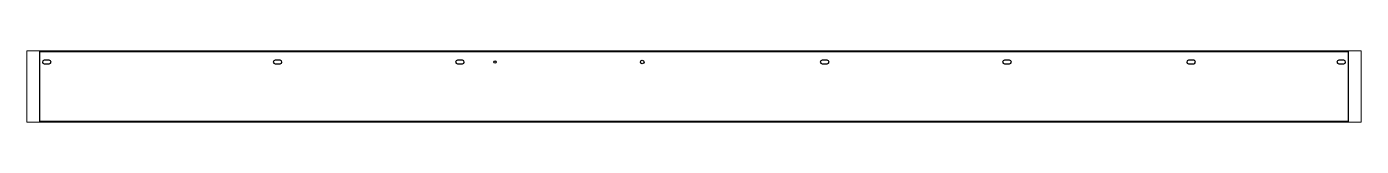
# Paper-space layout 'Layout1' of a CAD drawing. Header units: millimetres. Extents: x 0 to 257, y 91 to 104.
# The model-space entities are those that its viewports show. They can reach past a viewport. Long polylines and large blocks are cut down to what shows.
import ezdxf

# ---------------------------------------------------------------- set-up
doc = ezdxf.new("R2010")
doc.units = ezdxf.units.MM
doc.header["$LTSCALE"] = 25
doc.layers.add('3_Pezzi', color=7, linetype='Continuous')
doc.layers.add('5_Bulloni', color=7, linetype='Continuous')

# ---------------------------------------------------------------- blocks, each defined once
blk = doc.blocks.new('BL1553344779_00001')
at = {"layer": '5_Bulloni', "color": 4, "linetype": 'Continuous'}
for p, q in [((27.2, 75.2), (12.7, 75.2)), ((12.7, 64.7), (27.2, 64.7))]:
    blk.add_line(p, q, dxfattribs=at)
for centre, start, end in [((12.7, 70), 90, 270), ((27.2, 70), 270, 90)]:
    blk.add_arc(centre, 5.25, start, end, dxfattribs=at)
blk = doc.blocks.new('BL1553344779_00002')
at = {"layer": '5_Bulloni', "color": 4, "linetype": 'Continuous'}
for p, q in [((3290.3, 75.3), (3275.8, 75.3)), ((3275.8, 64.8), (3290.3, 64.8))]:
    blk.add_line(p, q, dxfattribs=at)
for centre, start, end in [((3275.8, 70), 90, 270), ((3290.3, 70), 270, 90)]:
    blk.add_arc(centre, 5.25, start, end, dxfattribs=at)
blk = doc.blocks.new('BL1553344779_00003')
at = {"layer": '5_Bulloni', "color": 4, "linetype": 'Continuous'}
for p, q in [((3718.3, 75.3), (3703.8, 75.3)), ((3703.8, 64.8), (3718.3, 64.8))]:
    blk.add_line(p, q, dxfattribs=at)
for centre, start, end in [((3703.8, 70), 90, 270), ((3718.3, 70), 270, 90)]:
    blk.add_arc(centre, 5.25, start, end, dxfattribs=at)
blk = doc.blocks.new('BL1553344779_00004')
at = {"layer": '5_Bulloni', "color": 4, "linetype": 'Continuous'}
for p, q in [((685.3, 75.3), (670.8, 75.3)), ((670.8, 64.8), (685.3, 64.8))]:
    blk.add_line(p, q, dxfattribs=at)
for centre, start, end in [((670.8, 70), 90, 270), ((685.3, 70), 270, 90)]:
    blk.add_arc(centre, 5.25, start, end, dxfattribs=at)
blk = doc.blocks.new('BL1553344779_00005')
at = {"layer": '5_Bulloni', "color": 4, "linetype": 'Continuous'}
for p, q in [((1205.3, 75.3), (1190.8, 75.3)), ((1190.8, 64.8), (1205.3, 64.8))]:
    blk.add_line(p, q, dxfattribs=at)
for centre, start, end in [((1190.8, 70), 90, 270), ((1205.3, 70), 270, 90)]:
    blk.add_arc(centre, 5.25, start, end, dxfattribs=at)
blk = doc.blocks.new('BL1553344779_00006')
at = {"layer": '5_Bulloni', "color": 2, "linetype": 'Continuous'}
blk.add_circle((1298, 70), 3.25, dxfattribs=at)
blk = doc.blocks.new('BL1553344779_00007')
at = {"layer": '5_Bulloni', "color": 2, "linetype": 'Continuous'}
blk.add_circle((1718, 70), 5.25, dxfattribs=at)
blk = doc.blocks.new('BL1553344779_00008')
at = {"layer": '5_Bulloni', "color": 4, "linetype": 'Continuous'}
for p, q in [((2245.3, 75.3), (2230.8, 75.3)), ((2230.8, 64.8), (2245.3, 64.8))]:
    blk.add_line(p, q, dxfattribs=at)
for centre, start, end in [((2230.8, 70), 90, 270), ((2245.3, 70), 270, 90)]:
    blk.add_arc(centre, 5.25, start, end, dxfattribs=at)
blk = doc.blocks.new('BL1553344779_00009')
at = {"layer": '5_Bulloni', "color": 4, "linetype": 'Continuous'}
for p, q in [((2765.3, 75.3), (2750.8, 75.3)), ((2750.8, 64.8), (2765.3, 64.8))]:
    blk.add_line(p, q, dxfattribs=at)
for centre, start, end in [((2750.8, 70), 90, 270), ((2765.3, 70), 270, 90)]:
    blk.add_arc(centre, 5.25, start, end, dxfattribs=at)
blk = doc.blocks.new('BL1553344779_00010')
at = {"layer": '3_Pezzi', "color": 3, "linetype": 'Continuous'}
for p, q in [((0, -100), (0, 100)), ((0, 100), (3731, 100)), ((3731, 100), (3731, -100)), ((3731, -100), (0, -100))]:
    blk.add_line(p, q, dxfattribs=at)

msp = doc.modelspace()

# ---------------------------------------------------------------- block references
at = {"layer": '3_Pezzi'}
msp.add_blockref('BL1553344779_00010', (0, 0), dxfattribs=at)
at = {"layer": '5_Bulloni'}
for name in ['BL1553344779_00001', 'BL1553344779_00004', 'BL1553344779_00005', 'BL1553344779_00006', 'BL1553344779_00007', 'BL1553344779_00008', 'BL1553344779_00009', 'BL1553344779_00002', 'BL1553344779_00003']:
    msp.add_blockref(name, (0, 0), dxfattribs=at)

psp = doc.layouts.get("Layout1")

# ---------------------------------------------------------------- viewports
at = {"layer": '0'}
psp.add_viewport(center=(128.5, 97.5), size=(257, 13.77648), view_center_point=(1865.5, 0), view_height=204.00019, dxfattribs=at)

doc.saveas('drawing.dxf')
